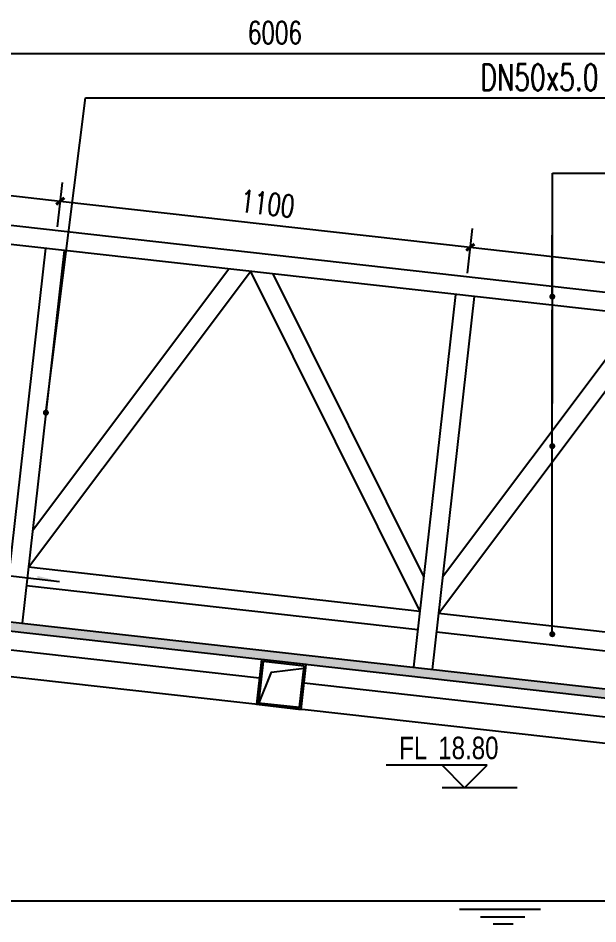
# Model space of a CAD drawing. Extents: x 833816 to 4746262, y -3629782 to -1973088.
# Drawn here: x 2455415 to 2456961, y -2629378 to -2626964 of the extents above; entities that cross this region are included whole.
import ezdxf

# ---------------------------------------------------------------- set-up
doc = ezdxf.new("R2010")
doc.units = 0
doc.header["$LTSCALE"] = 1000
doc.header["$MEASUREMENT"] = 0
doc.header["$PDMODE"] = 32
for name, color, linetype in [('00-Blackground line', 1, 'Continuous'), ('00-Face', 2, 'Continuous'), ('00-Hatch1', 8, 'Continuous'), ('00-Structure', 4, 'Continuous'), ('00-Wall', 4, 'Continuous'), ('DIM_ELEV', 3, 'Continuous'), ('DIM_LEAD', 3, 'Continuous'), ('hatch', 8, 'Continuous'), ('PUB_DIM', 3, 'Continuous'), ('PUB_TEXT', 7, 'Continuous')]:
    doc.layers.add(name, color=color, linetype=linetype)
doc.styles.add('_TCH_DIM', font='SIMPLEX', dxfattribs={"bigfont": 'GBCBIG'})
doc.styles.add('_TCH_DIM_T3', font='SIMPLEX', dxfattribs={"width": 0.7058823529411765, "bigfont": 'GBCBIG'})
doc.styles.add('ART-HZTXT', font='hztxt_e.shx', dxfattribs={"width": 0.8, "bigfont": 'HZTXT.shx'})
doc.dimstyles.new('_TCH_ARCH&&20', dxfattribs={"dimtxt": 59.5, "dimasz": 20, "dimexe": 50, "dimexo": 60, "dimgap": 25.25, "dimtad": 1, "dimdec": 0, "dimzin": 0, "dimdsep": 46, "dimtxsty": '_TCH_DIM_T3', "dimblk": 'ARCHTICK', "dimcen": 0.09, "dimclrt": 7, "dimazin": 2, "dimtfac": 1, "dimtdec": 0, "dimtix": 1, "dimtmove": 2, "dimatfit": 3, "dimfxl": 50, "dimtolj": 1, "dimtzin": 0, "dimarcsym": 0})

# ---------------------------------------------------------------- blocks, each defined once
blk = doc.blocks.new('_ArchTick')
at = {"color": 0, "linetype": 'ByBlock', "const_width": 0.4}
blk.add_lwpolyline([(-0.5, -0.5), (0.5, 0.5)], dxfattribs=at)
blk = doc.blocks.new('*D754')
at = {"layer": 'Defpoints', "color": 0, "transparency": 16777216}
for p in [(2456606.437467073, -2627703.198491007), (2457713.994849071, -2627697.734265732), (2457699.538505646, -2627826.203041484)]:
    blk.add_point(p, dxfattribs=at)
at = {"layer": 'PUB_DIM', "color": 0, "lineweight": -2, "transparency": 16777216}
for p, q in [((2456613.14680619, -2627643.574797993), (2456626.484926429, -2627525.043304409)), ((2456620.893810498, -2627574.729715254), (2457713.994849071, -2627697.734265732)), ((2457706.247844764, -2627766.579348471), (2457719.585965002, -2627648.047854886))]:
    blk.add_line(p, q, dxfattribs=at)
at = {"layer": 'PUB_DIM', "color": 0, "lineweight": -2, "transparency": 16777216, "xscale": 20, "yscale": 20, "zscale": 20}
for p, rotation in [((2456620.893810498, -2627574.729715254), 173.5796250676295), ((2457713.994849071, -2627697.734265732), 353.5796250676295)]:
    blk.add_blockref('_ArchTick', p, dxfattribs=dict(at, rotation=rotation))
at = {"layer": 'PUB_DIM', "color": 7, "transparency": 16777216, "insert": (2457173.594557308, -2627581.576938563), "char_height": 59.5, "attachment_point": 5, "rotation": 353.57962506762954, "style": '_TCH_DIM_T3'}
blk.add_mtext('\\A1;1100', dxfattribs=at)
blk = doc.blocks.new('*D755')
at = {"layer": 'Defpoints', "color": 0, "transparency": 16777216}
for p in [(2455513.336428383, -2627580.193940516), (2456620.893810499, -2627574.729715254), (2456606.437467074, -2627703.198491007)]:
    blk.add_point(p, dxfattribs=at)
at = {"layer": 'PUB_DIM', "color": 0, "lineweight": -2, "transparency": 16777216}
for p, q in [((2455520.045767501, -2627520.570247502), (2455533.383887739, -2627402.038753918)), ((2455527.792771808, -2627451.725164763), (2456620.893810499, -2627574.729715254)), ((2456613.146806191, -2627643.574797993), (2456626.48492643, -2627525.043304409))]:
    blk.add_line(p, q, dxfattribs=at)
at = {"layer": 'PUB_DIM', "color": 0, "lineweight": -2, "transparency": 16777216, "xscale": 20, "yscale": 20, "zscale": 20}
for p, rotation in [((2455527.792771808, -2627451.725164763), 173.5796250676168), ((2456620.893810499, -2627574.729715254), 353.5796250676167)]:
    blk.add_blockref('_ArchTick', p, dxfattribs=dict(at, rotation=rotation))
at = {"layer": 'PUB_DIM', "color": 7, "transparency": 16777216, "insert": (2456080.493518677, -2627458.572388079), "char_height": 59.5, "attachment_point": 5, "rotation": 353.57962506761675, "style": '_TCH_DIM_T3'}
blk.add_mtext('\\A1;1100', dxfattribs=at)
blk = doc.blocks.new('*D756')
at = {"layer": 'Defpoints', "color": 0, "transparency": 16777216}
for p in [(2454420.235390046, -2627457.189390065), (2455527.792771808, -2627451.725164763), (2455513.336428383, -2627580.193940516)]:
    blk.add_point(p, dxfattribs=at)
at = {"layer": 'PUB_DIM', "color": 0, "lineweight": -2, "transparency": 16777216}
for p, q in [((2454426.944729162, -2627397.565697051), (2454440.282849401, -2627279.034203467)), ((2454434.691733471, -2627328.720614312), (2455527.792771808, -2627451.725164763)), ((2455520.0457675, -2627520.570247502), (2455533.383887738, -2627402.038753918))]:
    blk.add_line(p, q, dxfattribs=at)
at = {"layer": 'PUB_DIM', "color": 0, "lineweight": -2, "transparency": 16777216, "xscale": 20, "yscale": 20, "zscale": 20}
for p, rotation in [((2454434.691733471, -2627328.720614312), 173.579625067631), ((2455527.792771808, -2627451.725164763), 353.579625067631)]:
    blk.add_blockref('_ArchTick', p, dxfattribs=dict(at, rotation=rotation))
at = {"layer": 'PUB_DIM', "color": 7, "transparency": 16777216, "insert": (2454987.392480163, -2627335.567837608), "char_height": 59.5, "attachment_point": 5, "rotation": 353.579625067631, "style": '_TCH_DIM_T3'}
blk.add_mtext('\\A1;1100', dxfattribs=at)
blk = doc.blocks.new('*D763')
at = {"layer": 'Defpoints', "color": 0, "transparency": 16777216}
for p in [(2459103.224022302, -2627057.923738401), (2453097.097491699, -2627207.238005426), (2459103.224022302, -2627207.238005426)]:
    blk.add_point(p, dxfattribs=at)
at = {"layer": 'PUB_DIM', "color": 0, "lineweight": -2, "transparency": 16777216}
for p, q in [((2453097.097491699, -2627147.238005426), (2453097.097491699, -2627007.923738401)), ((2459103.224022302, -2627147.238005426), (2459103.224022302, -2627007.923738401)), ((2453097.097491699, -2627057.923738401), (2459103.224022302, -2627057.923738401))]:
    blk.add_line(p, q, dxfattribs=at)
at = {"layer": 'PUB_DIM', "color": 0, "lineweight": -2, "transparency": 16777216, "xscale": 20, "yscale": 20, "zscale": 20, "rotation": 180}
blk.add_blockref('_ArchTick', (2453097.097491699, -2627057.923738401), dxfattribs=at)
at = {"layer": 'PUB_DIM', "color": 0, "lineweight": -2, "transparency": 16777216, "xscale": 20, "yscale": 20, "zscale": 20}
blk.add_blockref('_ArchTick', (2459103.224022302, -2627057.923738401), dxfattribs=at)
at = {"layer": 'PUB_DIM', "color": 7, "transparency": 16777216, "insert": (2456100.160757001, -2627002.923738401), "char_height": 59.5, "attachment_point": 5, "style": '_TCH_DIM_T3'}
blk.add_mtext('\\A1;6006', dxfattribs=at)

msp = doc.modelspace()

# ---------------------------------------------------------------- hatches: boundary and pattern name
at = {"layer": 'hatch'}
h = msp.add_hatch(dxfattribs=at)
h.set_pattern_fill('木纹02', color=256, scale=30, style=0)
h.set_pattern_definition([(0, (2448943.306594643, -2628335.000033905), (0, 120), [24, -36, 12, -48]), (0, (2449027.306594643, -2628332.000033905), (0, 120), [24, -96]), (0, (2449015.306594643, -2628326.000033905), (0, 120), [12, -108]), (0, (2448949.306594643, -2628323.000033905), (0, 120), [6, -84, 6, -24]), (0, (2448991.306594643, -2628317.000033905), (0, 120), [24, -36, 6, -54]), (0, (2448961.306594643, -2628314.000033905), (0, 120), [18, -102]), (0, (2448991.306594643, -2628311.000033905), (0, 120), [36, -84]), (0, (2448955.306594643, -2628308.000033905), (0, 120), [24, -96]), (0, (2449003.306594643, -2628305.000033905), (0, 120), [60, -60]), (0, (2448967.306594643, -2628299.000033905), (0, 120), [12, -36, 24, -48]), (0, (2449051.306594643, -2628296.000033905), (0, 120), [24, -96]), (0, (2449027.306594643, -2628293.000033905), (0, 120), [12, -108]), (0, (2449003.306594643, -2628290.000033905), (0, 120), [12, -108]), (0, (2448943.306594643, -2628287.000033905), (0, 120), [24, -96]), (0, (2449003.306594643, -2628284.000033905), (0, 120), [24, -96]), (0, (2449003.306594643, -2628278.000033905), (0, 120), [24, -24, 24, -48]), (0, (2448979.306594643, -2628272.000033905), (0, 120), [12, -60, 24, -24]), (0, (2449003.306594643, -2628269.000033905), (0, 120), [36, -84]), (0, (2449003.306594643, -2628263.000033905), (0, 120), [24, -96]), (0, (2448955.306594643, -2628260.000033905), (0, 120), [36, -48, 12, -24]), (0, (2448955.306594643, -2628254.000033905), (0, 120), [60, -60]), (0, (2449027.306594643, -2628251.000033905), (0, 120), [12, -108]), (0, (2448991.306594643, -2628248.000033905), (0, 120), [24, -96]), (0, (2448967.306594643, -2628245.000033905), (0, 120), [12, -48, 12, -48]), (0, (2448955.306594643, -2628242.000033905), (0, 120), [12, -36, 24, -48]), (0, (2448979.306594643, -2628239.000033905), (0, 120), [12, -60, 12, -36]), (0, (2449003.306594643, -2628236.000033905), (0, 120), [36, -84]), (0, (2448955.306594643, -2628230.000033905), (0, 120), [24, -96]), (0, (2449015.306594643, -2628227.000033905), (0, 120), [12, -108]), (0, (2449039.306594643, -2628224.000033905), (0, 120), [12, -108]), (14.03624347, (2449027.306594643, -2628326.000033905), (119.9999999965756, -4.388509555752762e-09), [12.36, -482.41266312]), (14.03624347, (2449039.306594643, -2628299.000033905), (119.9999999965756, -4.388509555752762e-09), [12.36, -482.41266312]), (14.03624347, (2449027.306594643, -2628227.000033905), (119.9999999965756, -4.388509555752762e-09), [12.36, -482.41266312]), (14.03624347, (2448991.306594643, -2628272.000033905), (119.9999999965756, -4.388509555752762e-09), [12.36, -482.41266312]), (14.03624347, (2449015.306594643, -2628254.000033905), (119.9999999965756, -4.388509555752762e-09), [12.36, -482.41266312]), (14.03624347, (2449027.306594643, -2628263.000033905), (119.9999999965756, -4.388509555752762e-09), [12.36, -482.41266312]), (14.03624347, (2448967.306594643, -2628242.000033905), (119.9999999965756, -4.388509555752762e-09), [12.36, -482.41266312]), (14.03624347, (2449015.306594643, -2628248.000033905), (119.9999999965756, -4.388509555752762e-09), [12.36, -482.41266312]), (14.03624347, (2449039.306594643, -2628293.000033905), (119.9999999965756, -4.388509555752762e-09), [24.72, -470.05266312]), (14.03624347, (2449027.306594643, -2628284.000033905), (119.9999999965756, -4.388509555752762e-09), [24.72, -470.05266312]), (14.03624347, (2449027.306594643, -2628278.000033905), (119.9999999965756, -4.388509555752762e-09), [24.72, -470.05266312]), (165.96375653, (2448991.306594643, -2628317.000033905), (-119.9999999965756, -4.388549523781649e-09), [12.36, -24.72, 12.36, -445.3326631200001]), (165.96375653, (2448967.306594643, -2628299.000033905), (-119.9999999965756, -4.388549523781649e-09), [12.36, -482.41266312]), (165.96375653, (2448967.306594643, -2628245.000033905), (-119.9999999965756, -4.388549523781649e-09), [24.72, -470.05266312]), (194.03624347, (2449027.306594643, -2628332.000033905), (-119.9999999965756, 4.388522878429058e-09), [12.36, -482.41266312]), (345.96375653, (2449051.306594643, -2628332.000033905), (119.9999999965756, 4.388479579731097e-09), [12.36, -482.41266312]), (345.96375653, (2449015.306594643, -2628290.000033905), (119.9999999965756, 4.388479579731097e-09), [12.36, -482.41266312]), (345.96375653, (2449039.306594643, -2628269.000033905), (119.9999999965756, 4.388479579731097e-09), [12.36, -482.41266312]), (345.96375653, (2448991.306594643, -2628260.000033905), (119.9999999965756, 4.388479579731097e-09), [12.36, -482.41266312]), (345.96375653, (2448979.306594643, -2628245.000033905), (119.9999999965756, 4.388479579731097e-09), [12.36, -482.41266312]), (345.96375653, (2448991.306594643, -2628239.000033905), (119.9999999965756, 4.388479579731097e-09), [12.36, -482.41266312]), (345.96375653, (2448991.306594643, -2628260.000033905), (119.9999999965756, 4.388479579731097e-09), [12.36, -482.41266312]), (345.96375653, (2449027.306594643, -2628242.000033905), (119.9999999965756, 4.388479579731097e-09), [49.44, -445.3326631200001]), (345.96375653, (2448955.306594643, -2628323.000033905), (119.9999999965756, 4.388479579731097e-09), [49.44, -445.3326631200001]), (345.96375653, (2448967.306594643, -2628314.000033905), (119.9999999965756, 4.388479579731097e-09), [49.44, -445.3326631200001]), (345.96375653, (2448979.306594643, -2628308.000033905), (119.9999999965756, 4.388479579731097e-09), [12.36, -24.72, 24.72, -432.97266312]), (345.96375653, (2448979.306594643, -2628299.000033905), (119.9999999965756, 4.388479579731097e-09), [24.72, -24.72, 24.72, -420.61266312]), (345.96375653, (2448967.306594643, -2628287.000033905), (119.9999999965756, 4.388479579731097e-09), [49.44, -445.3326631200001]), (345.96375653, (2448955.306594643, -2628278.000033905), (119.9999999965756, 4.388479579731097e-09), [49.44, -445.3326631200001]), (345.96375653, (2448955.306594643, -2628272.000033905), (119.9999999965756, 4.388479579731097e-09), [49.44, -445.3326631200001]), (345.96375653, (2449039.306594643, -2628236.000033905), (119.9999999965756, 4.388479579731097e-09), [12.36, -482.41266312]), (345.96376753, (2449051.306594643, -2628224.000033905), (119.9999999965734, 2.304273464370787e-05), [24.72, -470.05266312]), (345.96376753, (2448979.306594643, -2628230.000033905), (119.9999999965734, 2.304273464370787e-05), [24.72, -470.05266312]), (345.96375753, (2448967.306594643, -2628335.000033905), (119.9999999965756, 2.098783643544877e-06), [49.44, -445.3326631200001]), (345.96375753, (2449039.306594643, -2628251.000033905), (119.9999999965756, 2.098783643544877e-06), [37.08, -457.69266312]), (345.96375753, (2449051.306594643, -2628260.000033905), (119.9999999965756, 2.098783643544877e-06), [74.16, -420.61266312])])
h.paths.add_polyline_path([(2453128.474994418, -2628318.141451788), (2459103.224022302, -2628990.468430331), (2459100.429772708, -2629015.300008824), (2453125.679436448, -2628342.984657248)])
at = {"layer": 'PUB_DIM'}
msp.add_hatch(color=256, dxfattribs=at).paths.add_polyline_path([(2455525.771595868, -2628465.287653973), (2455466.167399457, -2628458.40726371), (2455467.084784825, -2628450.460037522)])

# ---------------------------------------------------------------- linework, layer by layer
at = {"layer": '00-Blackground line'}
for p, q in [((2457758.659289393, -2627782.540220668), (2453279.136033329, -2627278.468112757)), ((2457753.077403936, -2627832.227670362), (2453273.548270854, -2627328.154901316)), ((2455488.493223044, -2627577.398382356), (2455376.670904371, -2628571.126599242)), ((2455538.179633948, -2627582.989498307), (2455426.357315275, -2628576.717715194)), ((2455443.13066307, -2628427.658482601), (2456035.043742332, -2627638.900657704)), ((2455454.158067378, -2628329.661562493), (2455977.39849517, -2627632.413949301)), ((2456035.043742332, -2627638.900657704), (2456486.545290741, -2628545.071917107)), ((2456094.224515351, -2627645.560155918), (2456496.837242457, -2628453.610722592)), ((2456581.594261619, -2627700.402932932), (2456469.771942946, -2628694.131149819)), ((2456631.280672523, -2627705.994048884), (2456519.45835385, -2628699.72226577)), ((2456536.231701645, -2628550.663033178), (2457128.144780907, -2627761.90520828)), ((2456547.259105953, -2628452.666113069), (2457070.499533745, -2627755.418499877)), ((2456486.545290801, -2628545.071917107), (2455443.13066307, -2628427.658482601)), ((2457621.172394189, -2628969.611168673), (2453149.395377967, -2628466.410730293)), ((2456480.954174849, -2628594.758327772), (2455437.539547059, -2628477.344893267)), ((2457579.646329316, -2628668.076467564), (2456536.231701705, -2628550.663033058)), ((2457574.055213424, -2628717.762878349), (2456530.640585753, -2628600.349443724))]:
    msp.add_line(p, q, dxfattribs=at)
at = {"layer": '00-Face'}
msp.add_lwpolyline([(2459100.428464386, -2629015.311635782), (2453125.679436448, -2628342.984657248), (2453128.474994418, -2628318.141451788), (2459103.224022361, -2628990.468430331)], dxfattribs=at)
at = {"layer": '00-Hatch1'}
for p, q in [((2456592.375830683, -2629338.944637348), (2456808.033438119, -2629338.944637348)), ((2456647.924066338, -2629359.624246289), (2456766.644716057, -2629359.624246289)), ((2456681.68861005, -2629378.127138307), (2456735.058509084, -2629378.127138307))]:
    msp.add_line(p, q, dxfattribs=at)
at = {"layer": '00-Structure', "color": 5, "ltscale": 25.4}
msp.add_line((2457228.224022242, -2629317.300008943), (2452903.225391182, -2629317.300008704), dxfattribs=at)
at = {"layer": '00-Structure', "ltscale": 25.4}
msp.add_lwpolyline([(2456051.082567486, -2628792.919195463), (2456170.328153404, -2628806.353860905), (2456183.762818727, -2628687.108274987), (2456064.517232808, -2628673.673609545)], close=True, dxfattribs=at)
at = {"layer": '00-Wall', "color": 4}
for p, q in [((2456058.918698582, -2628723.371979406), (2454727.322223219, -2628573.529997637)), ((2457509.764559778, -2628886.632864406), (2456178.166085633, -2628736.790657689))]:
    msp.add_line(p, q, dxfattribs=at)
at = {"layer": 'DIM_ELEV'}
for p, q in [((2456665.602022323, -2628955.300008943), (2456396.956509941, -2628955.300008943)), ((2456605.602022323, -2629015.300008943), (2456545.602022323, -2628955.300008943)), ((2456605.602022323, -2629015.300008943), (2456665.602022323, -2628955.300008943)), ((2456745.602022323, -2629015.300008943), (2456545.602022323, -2629015.300008943))]:
    msp.add_line(p, q, dxfattribs=at)
at = {"layer": 'DIM_LEAD'}
for p, q in [((2455489.5075406, -2628015.522405052), (2455595.264304673, -2627176.712995927)), ((2455489.5075406, -2628015.522405052), (2455595.264304673, -2627176.712995927)), ((2455489.5075406, -2628015.522405052), (2455595.264304673, -2627176.712995927)), ((2455595.264304673, -2627176.712995927), (2457302.145179955, -2627176.712995927)), ((2456839.546357426, -2628605.991582086), (2456839.796831047, -2627377.08051599)), ((2456839.546357426, -2627706.176320007), (2456839.796831047, -2627377.08051599)), ((2456839.546357426, -2628104.742131164), (2456839.796831047, -2627377.08051599)), ((2456839.796831047, -2627377.08051599), (2457713.995706832, -2627377.08051599))]:
    msp.add_line(p, q, dxfattribs=at)
at = {"layer": 'DIM_LEAD', "const_width": 8}
for points in [[(2456839.543313041, -2627710.176318848, 1), (2456839.54940181, -2627702.176321165, 1)], [(2455489.007183333, -2628019.49098699, 1), (2455490.007897868, -2628011.553823113, 1)], [(2455489.007183333, -2628019.49098699, 1), (2455490.007897868, -2628011.553823113, 1)], [(2455489.007183333, -2628019.49098699, 1), (2455490.007897868, -2628011.553823113, 1)], [(2456839.544980557, -2628108.742130927, 1), (2456839.547734295, -2628100.742131401, 1)], [(2456839.545542156, -2628609.991582002, 1), (2456839.547172696, -2628601.991582169, 1)]]:
    msp.add_lwpolyline(points, format="xyb", close=True, dxfattribs=at)
at = {"layer": 'hatch'}
msp.add_lwpolyline([(2456056.610911283, -2628788.510407021), (2456165.919365021, -2628800.825517108), (2456178.23447487, -2628691.51706331), (2456068.926021132, -2628679.201953223)], close=True, dxfattribs=at)
msp.add_lwpolyline([(2456056.051579091, -2628793.481008341), (2456090.90724394, -2628707.370379021), (2456177.675142678, -2628696.48766463)], dxfattribs=at)
at = {"layer": 'PUB_DIM'}
msp.add_lwpolyline([(2454773.569778237, -2628378.457491448), (2455525.771595868, -2628465.287653973)], dxfattribs=at)

# ---------------------------------------------------------------- texts
at = {"layer": 'PUB_TEXT', "color": 7}
for s, height, style, width, p in [('DN50x5.0', 70, '_TCH_DIM', 0.7, (2456647.71964804, -2627156.692995927)), ('FL', 60, 'ART-HZTXT', 0.8, (2456431.347911737, -2628939.143037698)), ('18.80', 60, 'ART-HZTXT', 0.8, (2456535.536888115, -2628939.143037698))]:
    msp.add_text(s, height=height, dxfattribs=dict(at, style=style, width=width)).set_placement(p)

# ---------------------------------------------------------------- dimensions: what is measured, and where the dimension line sits
at = {"layer": 'PUB_DIM'}
for p1, p2, distance, picture, middle in [((2453097.097491699, -2627207.238005426), (2459103.224022302, -2627207.238005426), 149.3142670248635, '*D763', (2456100.160757001, -2627002.923738401)), ((2454420.235390046, -2627457.189390065), (2455513.336428383, -2627580.193940516), 129.27958929652362, '*D756', (2454987.392480163, -2627335.567837608)), ((2455513.336428383, -2627580.193940516), (2456606.437467074, -2627703.198491007), 129.27958929652362, '*D755', (2456080.493518677, -2627458.572388079)), ((2456606.437467074, -2627703.198491007), (2457699.538505646, -2627826.203041484), 129.27958929559813, '*D754', (2457173.594557308, -2627581.576938563))]:
    dim = msp.add_aligned_dim(p1=p1, p2=p2, distance=distance, dimstyle='_TCH_ARCH&&20', dxfattribs=at)
    dim.commit()
    dim.dimension.update_dxf_attribs({"geometry": picture, "text_midpoint": middle})

doc.saveas('drawing.dxf')
